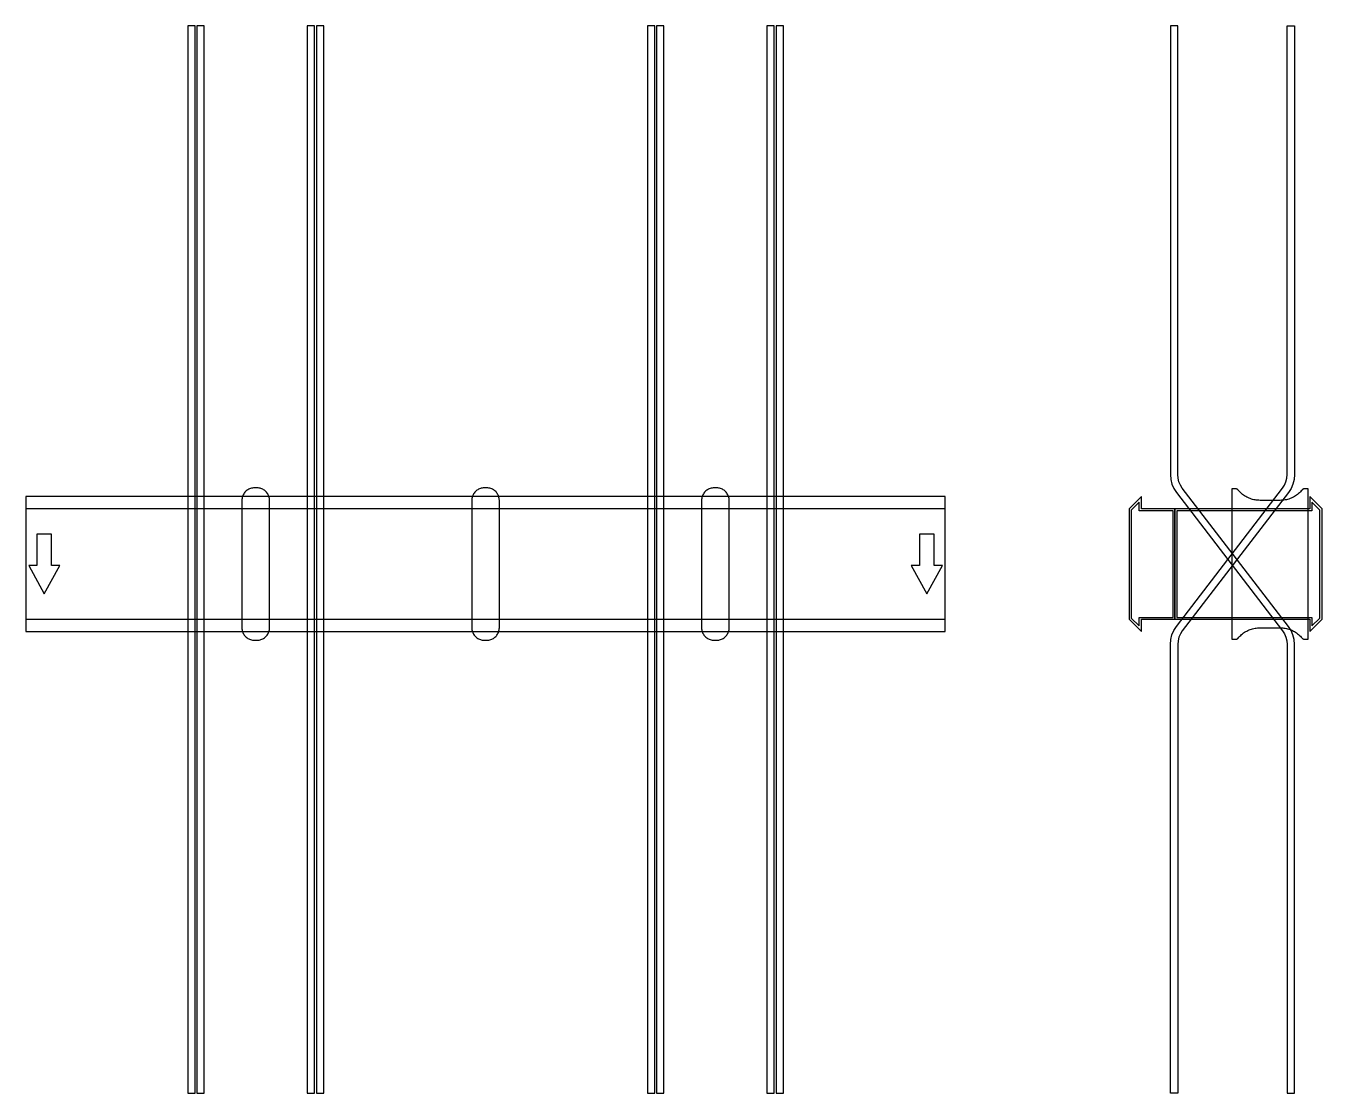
# Model space of a CAD drawing. Extents: x 0 to 1410, y -575 to 585.
import ezdxf

# ---------------------------------------------------------------- set-up
doc = ezdxf.new("R2010")
doc.units = 0
doc.layers.add('Halfen', color=7, linetype='CONTINUOUS')

msp = doc.modelspace()

# ---------------------------------------------------------------- linework, layer by layer
at = {"layer": 'Halfen', "color": 7}
for points in [[(184, -575.304), (184, 585.215), (176, 585.215), (176, -575.304)], [(194, -575.304), (194, 585.215), (186, 585.215), (186, -575.304)], [(314, -575.304), (314, 585.215), (306, 585.215), (306, -575.304)], [(324, -575.304), (324, 585.215), (316, 585.215), (316, -575.304)], [(684, -575.304), (684, 585.215), (676, 585.215), (676, -575.304)], [(694, -575.304), (694, 585.215), (686, 585.215), (686, -575.304)], [(814, -575.304), (814, 585.215), (806, 585.215), (806, -575.304)], [(824, -575.304), (824, 585.215), (816, 585.215), (816, -575.304)], [(1380, -575.304), (1380, -87.304), (1379.573, -82.091), (1378.302, -77.018), (1376.221, -72.219), (1373.387, -67.824), (1257.96, 82.605), (1255.834, 85.902), (1254.274, 89.501), (1253.321, 93.306), (1253, 97.215), (1253, 585.215), (1245, 585.215), (1245, 97.215), (1245.427, 92.002), (1246.698, 86.929), (1248.779, 82.13), (1251.613, 77.735), (1367.04, -72.694), (1369.166, -75.99), (1370.726, -79.589), (1371.679, -83.394), (1372, -87.304), (1372, -575.304)], [(1245, -575.304), (1245, -87.304), (1245.427, -82.091), (1246.698, -77.018), (1248.779, -72.219), (1251.613, -67.824), (1367.04, 82.605), (1369.166, 85.902), (1370.726, 89.501), (1371.679, 93.306), (1372, 97.215), (1372, 585.215), (1380, 585.215), (1380, 97.215), (1379.573, 92.002), (1378.302, 86.929), (1376.221, 82.13), (1373.387, 77.735), (1257.96, -72.694), (1255.834, -75.99), (1254.274, -79.589), (1253.321, -83.394), (1253, -87.304), (1253, -575.304)], [(0, -73.5), (1000, -73.5), (1000, 73.5), (0, 73.5)], [(265, -69.3), (265, -56.8), (265, 69.3), (264.958, 70.359), (264.834, 71.412), (264.627, 72.452), (264.339, 73.472), (263.972, 74.466), (263.529, 75.429), (263.011, 76.354), (262.422, 77.235), (261.765, 78.068), (261.046, 78.846), (260.268, 79.565), (259.435, 80.222), (258.554, 80.811), (257.629, 81.329), (256.666, 81.772), (255.672, 82.139), (254.652, 82.427), (253.612, 82.634), (252.559, 82.758), (251.5, 82.8), (248.5, 82.8), (247.441, 82.758), (246.388, 82.634), (245.348, 82.427), (244.328, 82.139), (243.334, 81.772), (242.371, 81.329), (241.446, 80.811), (240.565, 80.222), (239.732, 79.565), (238.954, 78.846), (238.235, 78.068), (237.578, 77.235), (236.989, 76.354), (236.471, 75.429), (236.028, 74.466), (235.661, 73.472), (235.373, 72.452), (235.166, 71.412), (235.042, 70.359), (235, 69.3), (235, -56.8), (235, -69.3), (235.042, -70.359), (235.166, -71.412), (235.373, -72.452), (235.661, -73.472), (236.028, -74.466), (236.471, -75.429), (236.989, -76.354), (237.578, -77.235), (238.235, -78.068), (238.954, -78.846), (239.732, -79.565), (240.565, -80.222), (241.446, -80.811), (242.371, -81.329), (243.334, -81.772), (244.328, -82.139), (245.348, -82.427), (246.388, -82.634), (247.441, -82.758), (248.5, -82.8), (251.5, -82.8), (252.559, -82.758), (253.612, -82.634), (254.652, -82.427), (255.672, -82.139), (256.666, -81.772), (257.629, -81.329), (258.554, -80.811), (259.435, -80.222), (260.268, -79.565), (261.046, -78.846), (261.765, -78.068), (262.422, -77.235), (263.011, -76.354), (263.529, -75.429), (263.972, -74.466), (264.339, -73.472), (264.627, -72.452), (264.834, -71.412), (264.958, -70.359), (265, -69.3)], [(515, -69.3), (515, -56.8), (515, 69.3), (514.958, 70.359), (514.834, 71.412), (514.627, 72.452), (514.339, 73.472), (513.972, 74.466), (513.529, 75.429), (513.011, 76.354), (512.422, 77.235), (511.765, 78.068), (511.046, 78.846), (510.268, 79.565), (509.435, 80.222), (508.554, 80.811), (507.629, 81.329), (506.666, 81.772), (505.672, 82.139), (504.652, 82.427), (503.612, 82.634), (502.559, 82.758), (501.5, 82.8), (498.5, 82.8), (497.441, 82.758), (496.388, 82.634), (495.348, 82.427), (494.328, 82.139), (493.334, 81.772), (492.371, 81.329), (491.446, 80.811), (490.565, 80.222), (489.732, 79.565), (488.954, 78.846), (488.235, 78.068), (487.578, 77.235), (486.989, 76.354), (486.471, 75.429), (486.028, 74.466), (485.661, 73.472), (485.373, 72.452), (485.166, 71.412), (485.042, 70.359), (485, 69.3), (485, -56.8), (485, -69.3), (485.042, -70.359), (485.166, -71.412), (485.373, -72.452), (485.661, -73.472), (486.028, -74.466), (486.471, -75.429), (486.989, -76.354), (487.578, -77.235), (488.235, -78.068), (488.954, -78.846), (489.732, -79.565), (490.565, -80.222), (491.446, -80.811), (492.371, -81.329), (493.334, -81.772), (494.328, -82.139), (495.348, -82.427), (496.388, -82.634), (497.441, -82.758), (498.5, -82.8), (501.5, -82.8), (502.559, -82.758), (503.612, -82.634), (504.652, -82.427), (505.672, -82.139), (506.666, -81.772), (507.629, -81.329), (508.554, -80.811), (509.435, -80.222), (510.268, -79.565), (511.046, -78.846), (511.765, -78.068), (512.422, -77.235), (513.011, -76.354), (513.529, -75.429), (513.972, -74.466), (514.339, -73.472), (514.627, -72.452), (514.834, -71.412), (514.958, -70.359), (515, -69.3)], [(765, -69.3), (765, -56.8), (765, 69.3), (764.958, 70.359), (764.834, 71.412), (764.627, 72.452), (764.339, 73.472), (763.972, 74.466), (763.529, 75.429), (763.011, 76.354), (762.422, 77.235), (761.765, 78.068), (761.046, 78.846), (760.268, 79.565), (759.435, 80.222), (758.554, 80.811), (757.629, 81.329), (756.666, 81.772), (755.672, 82.139), (754.652, 82.427), (753.612, 82.634), (752.559, 82.758), (751.5, 82.8), (748.5, 82.8), (747.441, 82.758), (746.388, 82.634), (745.348, 82.427), (744.328, 82.139), (743.334, 81.772), (742.371, 81.329), (741.446, 80.811), (740.565, 80.222), (739.732, 79.565), (738.954, 78.846), (738.235, 78.068), (737.578, 77.235), (736.989, 76.354), (736.471, 75.429), (736.028, 74.466), (735.661, 73.472), (735.373, 72.452), (735.166, 71.412), (735.042, 70.359), (735, 69.3), (735, -56.8), (735, -69.3), (735.042, -70.359), (735.166, -71.412), (735.373, -72.452), (735.661, -73.472), (736.028, -74.466), (736.471, -75.429), (736.989, -76.354), (737.578, -77.235), (738.235, -78.068), (738.954, -78.846), (739.732, -79.565), (740.565, -80.222), (741.446, -80.811), (742.371, -81.329), (743.334, -81.772), (744.328, -82.139), (745.348, -82.427), (746.388, -82.634), (747.441, -82.758), (748.5, -82.8), (751.5, -82.8), (752.559, -82.758), (753.612, -82.634), (754.652, -82.427), (755.672, -82.139), (756.666, -81.772), (757.629, -81.329), (758.554, -80.811), (759.435, -80.222), (760.268, -79.565), (761.046, -78.846), (761.765, -78.068), (762.422, -77.235), (763.011, -76.354), (763.529, -75.429), (763.972, -74.466), (764.339, -73.472), (764.627, -72.452), (764.834, -71.412), (764.958, -70.359), (765, -69.3)], [(1250, -60), (1250, 60), (1213.5, 60), (1213.5, 73.5), (1200, 60), (1200, -60), (1213.5, -73.5), (1213.5, -60)], [(1410, -60), (1410, 60), (1396.5, 73.5), (1396.5, 60), (1250, 60), (1250, -60), (1396.5, -60), (1396.5, -73.5)], [(1395, -81.8), (1395, 81.8), (1391, 81.8), (1390.846, 81.797), (1390.691, 81.786), (1390.538, 81.769), (1390.385, 81.746), (1390.234, 81.715), (1390.084, 81.678), (1389.936, 81.634), (1389.789, 81.584), (1389.646, 81.527), (1389.505, 81.464), (1389.366, 81.395), (1389.231, 81.32), (1389.1, 81.239), (1388.972, 81.153), (1388.848, 81.06), (1388.728, 80.963), (1388.613, 80.86), (1388.502, 80.752), (1388.397, 80.639), (1388.296, 80.522), (1387.41, 79.491), (1386.479, 78.5), (1385.505, 77.551), (1384.491, 76.646), (1383.437, 75.787), (1382.347, 74.975), (1381.222, 74.211), (1380.064, 73.499), (1378.876, 72.838), (1377.66, 72.23), (1376.418, 71.676), (1375.153, 71.178), (1373.867, 70.736), (1372.563, 70.351), (1371.243, 70.024), (1369.911, 69.756), (1368.567, 69.547), (1367.216, 69.397), (1365.859, 69.307), (1364.5, 69.277), (1342.5, 69.277), (1341.141, 69.307), (1339.784, 69.397), (1338.433, 69.547), (1337.089, 69.756), (1335.757, 70.024), (1334.437, 70.351), (1333.133, 70.736), (1331.847, 71.178), (1330.582, 71.676), (1329.34, 72.23), (1328.124, 72.838), (1326.936, 73.499), (1325.778, 74.211), (1324.653, 74.975), (1323.563, 75.787), (1322.509, 76.646), (1321.495, 77.551), (1320.521, 78.5), (1319.59, 79.491), (1318.704, 80.522), (1318.603, 80.639), (1318.498, 80.752), (1318.387, 80.86), (1318.272, 80.963), (1318.152, 81.06), (1318.028, 81.153), (1317.9, 81.239), (1317.769, 81.32), (1317.634, 81.395), (1317.495, 81.464), (1317.354, 81.527), (1317.211, 81.584), (1317.064, 81.634), (1316.916, 81.678), (1316.766, 81.715), (1316.615, 81.746), (1316.462, 81.769), (1316.309, 81.786), (1316.154, 81.797), (1316, 81.8), (1312, 81.8), (1312, -81.8), (1316, -81.8), (1316.154, -81.797), (1316.309, -81.786), (1316.462, -81.769), (1316.615, -81.746), (1316.766, -81.715), (1316.916, -81.678), (1317.064, -81.634), (1317.211, -81.584), (1317.354, -81.527), (1317.495, -81.464), (1317.634, -81.395), (1317.769, -81.32), (1317.9, -81.239), (1318.028, -81.153), (1318.152, -81.06), (1318.272, -80.963), (1318.387, -80.86), (1318.498, -80.752), (1318.603, -80.639), (1318.704, -80.522), (1319.59, -79.491), (1320.521, -78.5), (1321.495, -77.551), (1322.509, -76.646), (1323.563, -75.787), (1324.653, -74.975), (1325.778, -74.211), (1326.936, -73.499), (1328.124, -72.838), (1329.34, -72.23), (1330.582, -71.676), (1331.847, -71.178), (1333.133, -70.736), (1334.437, -70.351), (1335.757, -70.024), (1337.089, -69.756), (1338.433, -69.547), (1339.784, -69.397), (1341.141, -69.307), (1342.5, -69.277), (1364.5, -69.277), (1365.859, -69.307), (1367.216, -69.397), (1368.567, -69.547), (1369.911, -69.756), (1371.243, -70.024), (1372.563, -70.351), (1373.867, -70.736), (1375.153, -71.178), (1376.418, -71.676), (1377.66, -72.23), (1378.876, -72.838), (1380.064, -73.499), (1381.222, -74.211), (1382.347, -74.975), (1383.437, -75.787), (1384.491, -76.646), (1385.505, -77.551), (1386.479, -78.5), (1387.41, -79.491), (1388.296, -80.522), (1388.397, -80.639), (1388.502, -80.752), (1388.613, -80.86), (1388.728, -80.963), (1388.848, -81.06), (1388.972, -81.153), (1389.1, -81.239), (1389.231, -81.32), (1389.366, -81.395), (1389.505, -81.464), (1389.646, -81.527), (1389.789, -81.584), (1389.936, -81.634), (1390.084, -81.678), (1390.234, -81.715), (1390.385, -81.746), (1390.538, -81.769), (1390.691, -81.786), (1390.846, -81.797), (1391, -81.8)], [(0, -60), (1000, -60), (1000, 60), (0, 60)], [(1248, -58), (1248, 58), (1211, 58), (1211, 67.25), (1202.5, 58.75), (1202.5, -58.75), (1211, -67.25), (1211, -58)], [(1407.5, -58.75), (1407.5, 58.75), (1399, 67.25), (1399, 58), (1252, 58), (1252, -58), (1399, -58), (1399, -67.25)], [(20, -32.5), (37, -1.5), (28, -1.5), (28, 32.5), (12, 32.5), (12, -1.5), (3, -1.5)], [(980, -32.5), (997, -1.5), (988, -1.5), (988, 32.5), (972, 32.5), (972, -1.5), (963, -1.5)]]:
    msp.add_lwpolyline(points, close=True, dxfattribs=at)

doc.saveas('drawing.dxf')
